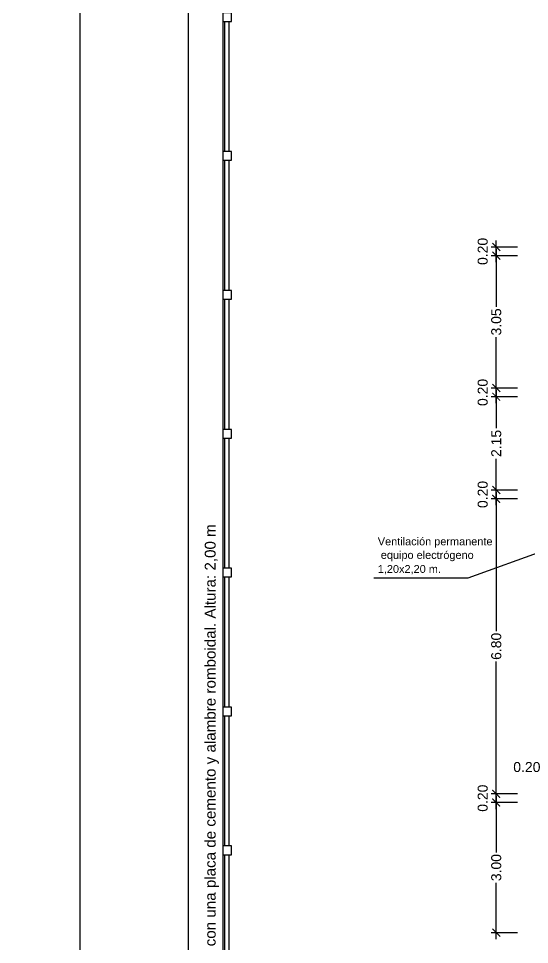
# Model space of a CAD drawing. Extents: x -106 to 115, y -156 to 65.
# Drawn here: x -51.2 to -39.44, y -90.38 to -69.04 of the extents above; entities that cross this region are included whole.
import ezdxf

# ---------------------------------------------------------------- set-up
doc = ezdxf.new("R2010")
doc.units = 0
doc.header["$LTSCALE"] = 100
doc.header["$MEASUREMENT"] = 0
doc.layers.get('0').update_dxf_attribs({"color": 9, "linetype": 'CONTINUOUS'})
doc.layers.get('DEFPOINTS').update_dxf_attribs({"color": 9, "linetype": 'CONTINUOUS'})
for name, color, linetype in [('COTAS', 9, 'CONTINUOUS'), ('MUROS', 9, 'CONTINUOUS'), ('RECUADRO', 9, 'CONTINUOUS'), ('texto', 9, 'CONTINUOUS')]:
    doc.layers.add(name, color=color, linetype=linetype)
doc.styles.get("Standard").update_dxf_attribs({"font": 'arial.ttf'})
doc.dimstyles.get("Standard").update_dxf_attribs({"dimtxt": 0.23, "dimasz": 0.18, "dimexe": 0.12, "dimexo": 0.2, "dimgap": 0.05, "dimtad": 0, "dimzin": 0, "dimdsep": 46, "dimtxsty": 'Standard', "dimblk": 'ARCHTICK', "dimcen": 0.09, "dimdle": 0.15, "dimadec": 0, "dimazin": 0, "dimtfac": 1, "dimtofl": 0, "dimtmove": 2, "dimatfit": 3, "dimfxl": 1, "dimtolj": 1, "dimtzin": 0, "dimarcsym": 0})

# ---------------------------------------------------------------- blocks, each defined once
blk = doc.blocks.new('_ARCHTICK')
at = {"color": 0, "linetype": 'ByBlock', "const_width": 0.15}
blk.add_lwpolyline([(-0.5, -0.5), (0.5, 0.5)], dxfattribs=at)
blk = doc.blocks.new('*D116')
at = {"layer": 'COTAS', "color": 0, "linetype": 'Continuous', "lineweight": -2, "transparency": 16777216}
for p, q in [((-40.203, -86.956), (-40.203, -88.258)), ((-39.713, -87.106), (-40.323, -87.106)), ((-40.203, -90.256), (-40.203, -88.954)), ((-39.713, -90.106), (-40.323, -90.106))]:
    blk.add_line(p, q, dxfattribs=at)
at = {"layer": 'DEFPOINTS', "color": 0, "linetype": 'Continuous', "transparency": 16777216}
for p in [(-40.203, -87.106), (-39.513, -87.106), (-39.513, -90.106)]:
    blk.add_point(p, dxfattribs=at)
at = {"layer": 'COTAS', "color": 0, "linetype": 'Continuous', "lineweight": -2, "transparency": 16777216, "xscale": 0.18, "yscale": 0.18, "zscale": 0.18}
for p, rotation in [((-40.203, -87.106), 90), ((-40.203, -90.106), 270)]:
    blk.add_blockref('_ARCHTICK', p, dxfattribs=dict(at, rotation=rotation))
at = {"layer": 'COTAS', "color": 0, "linetype": 'Continuous', "transparency": 16777216, "insert": (-40.203, -88.606), "char_height": 0.23, "attachment_point": 5, "rotation": 90}
blk.add_mtext('\\A1;3.00', dxfattribs=at)
blk = doc.blocks.new('*D117')
at = {"layer": 'COTAS', "color": 0, "linetype": 'Continuous', "lineweight": -2, "transparency": 16777216}
for p, q in [((-40.203, -87.256), (-40.203, -86.756)), ((-39.713, -86.906), (-40.323, -86.906)), ((-39.713, -87.106), (-40.323, -87.106))]:
    blk.add_line(p, q, dxfattribs=at)
at = {"layer": 'DEFPOINTS', "color": 0, "linetype": 'Continuous', "transparency": 16777216}
for p in [(-40.203, -86.906), (-39.513, -86.906), (-39.513, -87.106)]:
    blk.add_point(p, dxfattribs=at)
at = {"layer": 'COTAS', "color": 0, "linetype": 'Continuous', "lineweight": -2, "transparency": 16777216, "xscale": 0.18, "yscale": 0.18, "zscale": 0.18}
for p, rotation in [((-40.203, -86.906), 90), ((-40.203, -87.106), 270)]:
    blk.add_blockref('_ARCHTICK', p, dxfattribs=dict(at, rotation=rotation))
at = {"layer": 'COTAS', "color": 0, "linetype": 'Continuous', "transparency": 16777216, "insert": (-40.515, -87.006), "char_height": 0.23, "attachment_point": 5, "rotation": 90}
blk.add_mtext('\\A1;0.20', dxfattribs=at)
blk = doc.blocks.new('*D118')
at = {"layer": 'COTAS', "color": 0, "linetype": 'Continuous', "lineweight": -2, "transparency": 16777216}
for p, q in [((-40.203, -79.958), (-40.203, -83.158)), ((-39.713, -80.108), (-40.323, -80.108)), ((-40.203, -87.056), (-40.203, -83.856)), ((-39.713, -86.906), (-40.323, -86.906))]:
    blk.add_line(p, q, dxfattribs=at)
at = {"layer": 'DEFPOINTS', "color": 0, "linetype": 'Continuous', "transparency": 16777216}
for p in [(-40.203, -80.108), (-39.513, -80.108), (-39.513, -86.906)]:
    blk.add_point(p, dxfattribs=at)
at = {"layer": 'COTAS', "color": 0, "linetype": 'Continuous', "lineweight": -2, "transparency": 16777216, "xscale": 0.18, "yscale": 0.18, "zscale": 0.18}
for p, rotation in [((-40.203, -80.108), 90), ((-40.203, -86.906), 270)]:
    blk.add_blockref('_ARCHTICK', p, dxfattribs=dict(at, rotation=rotation))
at = {"layer": 'COTAS', "color": 0, "linetype": 'Continuous', "transparency": 16777216, "insert": (-40.203, -83.507), "char_height": 0.23, "attachment_point": 5, "rotation": 90}
blk.add_mtext('\\A1;6.80', dxfattribs=at)
blk = doc.blocks.new('*D119')
at = {"layer": 'COTAS', "color": 0, "linetype": 'Continuous', "lineweight": -2, "transparency": 16777216}
for p, q in [((-40.203, -80.258), (-40.203, -79.757)), ((-39.713, -79.907), (-40.323, -79.907)), ((-39.713, -80.108), (-40.323, -80.108))]:
    blk.add_line(p, q, dxfattribs=at)
at = {"layer": 'DEFPOINTS', "color": 0, "linetype": 'Continuous', "transparency": 16777216}
for p in [(-40.203, -79.907), (-39.513, -79.907), (-39.513, -80.108)]:
    blk.add_point(p, dxfattribs=at)
at = {"layer": 'COTAS', "color": 0, "linetype": 'Continuous', "lineweight": -2, "transparency": 16777216, "xscale": 0.18, "yscale": 0.18, "zscale": 0.18}
for p, rotation in [((-40.203, -79.907), 90), ((-40.203, -80.108), 270)]:
    blk.add_blockref('_ARCHTICK', p, dxfattribs=dict(at, rotation=rotation))
at = {"layer": 'COTAS', "color": 0, "linetype": 'Continuous', "transparency": 16777216, "insert": (-40.515, -80.008), "char_height": 0.23, "attachment_point": 5, "rotation": 90}
blk.add_mtext('\\A1;0.20', dxfattribs=at)
blk = doc.blocks.new('*D120')
at = {"layer": 'COTAS', "color": 0, "linetype": 'Continuous', "lineweight": -2, "transparency": 16777216}
for p, q in [((-40.203, -77.607), (-40.203, -78.481)), ((-39.713, -77.757), (-40.323, -77.757)), ((-40.203, -80.057), (-40.203, -79.184)), ((-39.713, -79.907), (-40.323, -79.907))]:
    blk.add_line(p, q, dxfattribs=at)
at = {"layer": 'DEFPOINTS', "color": 0, "linetype": 'Continuous', "transparency": 16777216}
for p in [(-40.203, -77.757), (-39.513, -77.757), (-39.513, -79.907)]:
    blk.add_point(p, dxfattribs=at)
at = {"layer": 'COTAS', "color": 0, "linetype": 'Continuous', "lineweight": -2, "transparency": 16777216, "xscale": 0.18, "yscale": 0.18, "zscale": 0.18}
for p, rotation in [((-40.203, -77.757), 90), ((-40.203, -79.907), 270)]:
    blk.add_blockref('_ARCHTICK', p, dxfattribs=dict(at, rotation=rotation))
at = {"layer": 'COTAS', "color": 0, "linetype": 'Continuous', "transparency": 16777216, "insert": (-40.203, -78.832), "char_height": 0.23, "attachment_point": 5, "rotation": 90}
blk.add_mtext('\\A1;2.15', dxfattribs=at)
blk = doc.blocks.new('*D121')
at = {"layer": 'COTAS', "color": 0, "linetype": 'Continuous', "lineweight": -2, "transparency": 16777216}
for p, q in [((-40.203, -77.907), (-40.203, -77.407)), ((-39.713, -77.557), (-40.323, -77.557)), ((-39.713, -77.757), (-40.323, -77.757))]:
    blk.add_line(p, q, dxfattribs=at)
at = {"layer": 'DEFPOINTS', "color": 0, "linetype": 'Continuous', "transparency": 16777216}
for p in [(-40.203, -77.557), (-39.513, -77.557), (-39.513, -77.757)]:
    blk.add_point(p, dxfattribs=at)
at = {"layer": 'COTAS', "color": 0, "linetype": 'Continuous', "lineweight": -2, "transparency": 16777216, "xscale": 0.18, "yscale": 0.18, "zscale": 0.18}
for p, rotation in [((-40.203, -77.557), 90), ((-40.203, -77.757), 270)]:
    blk.add_blockref('_ARCHTICK', p, dxfattribs=dict(at, rotation=rotation))
at = {"layer": 'COTAS', "color": 0, "linetype": 'Continuous', "transparency": 16777216, "insert": (-40.515, -77.657), "char_height": 0.23, "attachment_point": 5, "rotation": 90}
blk.add_mtext('\\A1;0.20', dxfattribs=at)
blk = doc.blocks.new('*D122')
at = {"layer": 'COTAS', "color": 0, "linetype": 'Continuous', "lineweight": -2, "transparency": 16777216}
for p, q in [((-40.203, -74.357), (-40.203, -75.683)), ((-39.713, -74.507), (-40.323, -74.507)), ((-40.203, -77.707), (-40.203, -76.382)), ((-39.713, -77.557), (-40.323, -77.557))]:
    blk.add_line(p, q, dxfattribs=at)
at = {"layer": 'DEFPOINTS', "color": 0, "linetype": 'Continuous', "transparency": 16777216}
for p in [(-40.203, -74.507), (-39.513, -74.507), (-39.513, -77.557)]:
    blk.add_point(p, dxfattribs=at)
at = {"layer": 'COTAS', "color": 0, "linetype": 'Continuous', "lineweight": -2, "transparency": 16777216, "xscale": 0.18, "yscale": 0.18, "zscale": 0.18}
for p, rotation in [((-40.203, -74.507), 90), ((-40.203, -77.557), 270)]:
    blk.add_blockref('_ARCHTICK', p, dxfattribs=dict(at, rotation=rotation))
at = {"layer": 'COTAS', "color": 0, "linetype": 'Continuous', "transparency": 16777216, "insert": (-40.203, -76.032), "char_height": 0.23, "attachment_point": 5, "rotation": 90}
blk.add_mtext('\\A1;3.05', dxfattribs=at)
blk = doc.blocks.new('*D123')
at = {"layer": 'COTAS', "color": 0, "linetype": 'Continuous', "lineweight": -2, "transparency": 16777216}
for p, q in [((-40.203, -74.657), (-40.203, -74.157)), ((-39.713, -74.307), (-40.323, -74.307)), ((-39.713, -74.507), (-40.323, -74.507))]:
    blk.add_line(p, q, dxfattribs=at)
at = {"layer": 'DEFPOINTS', "color": 0, "linetype": 'Continuous', "transparency": 16777216}
for p in [(-40.203, -74.307), (-39.513, -74.307), (-39.513, -74.507)]:
    blk.add_point(p, dxfattribs=at)
at = {"layer": 'COTAS', "color": 0, "linetype": 'Continuous', "lineweight": -2, "transparency": 16777216, "xscale": 0.18, "yscale": 0.18, "zscale": 0.18}
for p, rotation in [((-40.203, -74.307), 90), ((-40.203, -74.507), 270)]:
    blk.add_blockref('_ARCHTICK', p, dxfattribs=dict(at, rotation=rotation))
at = {"layer": 'COTAS', "color": 0, "linetype": 'Continuous', "transparency": 16777216, "insert": (-40.515, -74.407), "char_height": 0.23, "attachment_point": 5, "rotation": 90}
blk.add_mtext('\\A1;0.20', dxfattribs=at)

msp = doc.modelspace()

# ---------------------------------------------------------------- linework, layer by layer
at = {"layer": 'COTAS', "linetype": 'Continuous'}
for p, q in [((-39.067, -81.289), (-40.859, -81.938)), ((-40.859, -81.938), (-43.026, -81.938))]:
    msp.add_line(p, q, dxfattribs=at)
at = {"layer": 'MUROS', "linetype": 'Continuous'}
for p, q in [((-46.501, -16.368), (-46.501, -103.6)), ((-46.451, -72.108), (-46.451, -69.108)), ((-46.351, -72.108), (-46.351, -69.108)), ((-46.451, -75.308), (-46.451, -72.308)), ((-46.351, -75.308), (-46.351, -72.308)), ((-46.451, -78.508), (-46.451, -75.508)), ((-46.351, -78.508), (-46.351, -75.508)), ((-46.451, -81.708), (-46.451, -78.708)), ((-46.351, -81.708), (-46.351, -78.708)), ((-46.451, -84.908), (-46.451, -81.908)), ((-46.351, -84.908), (-46.351, -81.908)), ((-46.451, -88.108), (-46.451, -85.108)), ((-46.351, -88.108), (-46.351, -85.108)), ((-46.451, -91.308), (-46.451, -88.308)), ((-46.351, -91.308), (-46.351, -88.308))]:
    msp.add_line(p, q, dxfattribs=at)
for points in [[(-46.501, -69.108), (-46.301, -69.108), (-46.301, -68.908), (-46.501, -68.908)], [(-46.501, -72.308), (-46.301, -72.308), (-46.301, -72.108), (-46.501, -72.108)], [(-46.501, -75.508), (-46.301, -75.508), (-46.301, -75.308), (-46.501, -75.308)], [(-46.501, -78.708), (-46.301, -78.708), (-46.301, -78.508), (-46.501, -78.508)], [(-46.501, -81.908), (-46.301, -81.908), (-46.301, -81.708), (-46.501, -81.708)], [(-46.501, -85.108), (-46.301, -85.108), (-46.301, -84.908), (-46.501, -84.908)], [(-46.501, -88.308), (-46.301, -88.308), (-46.301, -88.108), (-46.501, -88.108)]]:
    msp.add_lwpolyline(points, close=True, dxfattribs=at)
at = {"layer": 'RECUADRO', "linetype": 'Continuous'}
for points in [[(-49.788, -6.855), (75.434, -6.855), (75.434, -105.99), (-49.788, -105.99)], [(-47.288, -7.355), (74.934, -7.355), (74.934, -105.49), (-47.288, -105.49)]]:
    msp.add_lwpolyline(points, close=True, dxfattribs=at)
at = {"layer": 'texto', "linetype": 'Continuous'}
msp.add_circle((4.578, -45.728), 110.721, dxfattribs=at)

# ---------------------------------------------------------------- texts
at = {"linetype": 'Continuous'}
msp.add_text('Cerco perimetral. Postes con una placa de cemento y alambre romboidal. Altura: 2,00 m', height=0.25, rotation=90, dxfattribs=at).set_placement((-46.666, -94.359))
for s, p in [('Ventilación permanente', (-42.932, -81.179)), (' equipo electrógeno ', (-42.932, -81.492)), ('1,20x2,20 m.', (-42.932, -81.815))]:
    msp.add_text(s, height=0.18, dxfattribs=at).set_placement(p)
at = {"layer": 'COTAS', "linetype": 'Continuous', "insert": (-39.499, -86.29), "char_height": 0.23, "attachment_point": 5}
msp.add_mtext('\\A1;0.20', dxfattribs=at)

# ---------------------------------------------------------------- dimensions: what is measured, and where the dimension line sits
at = {"layer": 'COTAS', "linetype": 'Continuous'}
for base, p1, p2, picture, middle in [((-40.203, -74.307), (-39.513, -74.507), (-39.513, -74.307), '*D123', (-40.515, -74.407)), ((-40.203, -74.507), (-39.513, -77.557), (-39.513, -74.507), '*D122', (-40.203, -76.032)), ((-40.203, -77.557), (-39.513, -77.757), (-39.513, -77.557), '*D121', (-40.515, -77.657)), ((-40.203, -77.757), (-39.513, -79.907), (-39.513, -77.757), '*D120', (-40.203, -78.832)), ((-40.203, -79.907), (-39.513, -80.108), (-39.513, -79.907), '*D119', (-40.515, -80.008)), ((-40.203, -80.108), (-39.513, -86.906), (-39.513, -80.108), '*D118', (-40.203, -83.507)), ((-40.203, -86.906), (-39.513, -87.106), (-39.513, -86.906), '*D117', (-40.515, -87.006)), ((-40.203, -87.106), (-39.513, -90.106), (-39.513, -87.106), '*D116', (-40.203, -88.606))]:
    dim = msp.add_linear_dim(base=base, p1=p1, p2=p2, angle=90, dimstyle='Standard', dxfattribs=at)
    dim.commit()
    dim.dimension.update_dxf_attribs({"geometry": picture, "text_midpoint": middle})

doc.saveas('drawing.dxf')
